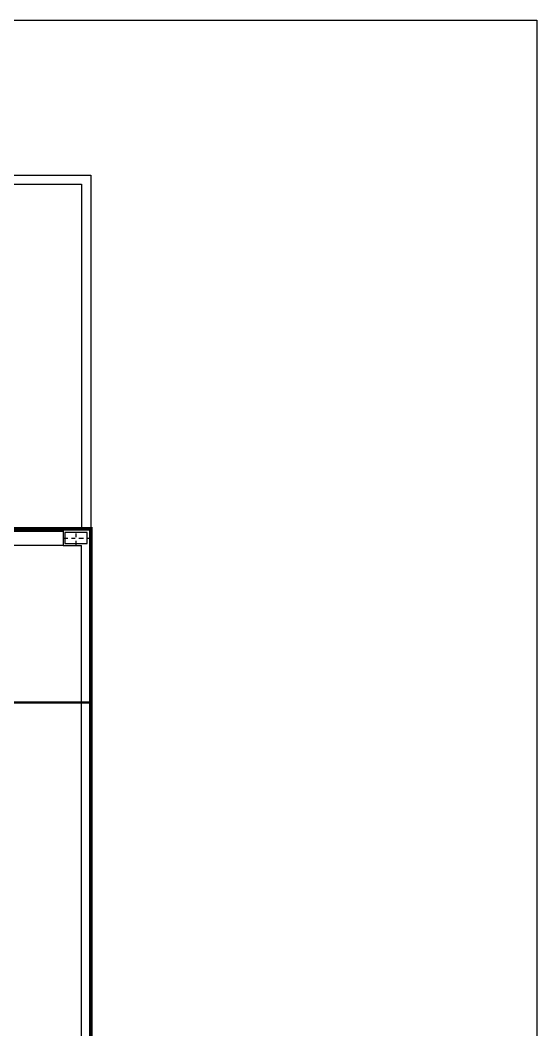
# Model space of a CAD drawing. Header units: millimetres. Extents: x -97 to -13, y 102 to 221.
# Drawn here: x -26.8 to -12.84, y 193.27 to 220.53 of the extents above; entities that cross this region are included whole.
import ezdxf

# ---------------------------------------------------------------- set-up
doc = ezdxf.new("R2010")
doc.units = ezdxf.units.MM
doc.header["$MEASUREMENT"] = 0
doc.linetypes.add('TRAZO_Y_PUNTO', pattern=[1, 0.5, -0.25, 0, -0.25])
doc.layers.get('0').update_dxf_attribs({"linetype": 'CONTINUOUS'})
doc.layers.add('0-muros-120', color=1, linetype='CONTINUOUS')
doc.layers.add('1-PILARES', color=1, linetype='CONTINUOUS')

msp = doc.modelspace()

# ---------------------------------------------------------------- linework, layer by layer
at = {"color": 104, "linetype": 'Continuous'}
for p, q in [((-28.891, 216.351), (-24.891, 216.351)), ((-24.891, 216.351), (-24.891, 206.801)), ((-28.891, 216.101), (-25.141, 216.101)), ((-25.141, 216.101), (-25.141, 206.801))]:
    msp.add_line(p, q, dxfattribs=at)
at = {"color": 24, "linetype": 'Continuous'}
for p, q in [((-25.641, 206.801), (-28.891, 206.801)), ((-25.641, 206.731), (-28.891, 206.731)), ((-25.711, 206.766), (-28.821, 206.766)), ((-25.711, 206.801), (-25.711, 206.731)), ((-25.641, 206.351), (-28.891, 206.351)), ((-27.191, 202.131), (-25.141, 202.131)), ((-27.191, 202.101), (-25.141, 202.101))]:
    msp.add_line(p, q, dxfattribs=at)
at = {"color": 54, "linetype": 'Continuous'}
for p, q in [((-25.641, 206.801), (-24.891, 206.801)), ((-25.641, 206.801), (-25.641, 206.351)), ((-24.891, 202.131), (-24.891, 206.801)), ((-25.641, 206.351), (-25.141, 206.351)), ((-25.141, 202.131), (-25.141, 206.351)), ((-25.141, 202.131), (-24.891, 202.131)), ((-25.141, 202.101), (-24.891, 202.101)), ((-25.141, 163.601), (-25.141, 202.101)), ((-24.891, 163.601), (-24.891, 202.101))]:
    msp.add_line(p, q, dxfattribs=at)
at = {"color": 1, "linetype": 'Continuous'}
msp.add_lwpolyline([(-12.841, 101.732), (-96.841, 101.732), (-96.841, 220.532), (-12.841, 220.532)], close=True, dxfattribs=at)
at = {"layer": '0-muros-120', "linetype": 'Continuous', "const_width": 0.1}
msp.add_lwpolyline([(-51.691, 163.601), (-51.691, 214.351), (-44.441, 214.351), (-44.441, 216.351), (-28.891, 216.351), (-28.891, 206.801), (-24.891, 206.801), (-24.891, 163.601)], dxfattribs=at)
at = {"layer": '1-PILARES', "linetype": 'TRAZO_Y_PUNTO', "ltscale": 0.25}
for p, q in [((-25.291, 206.351), (-25.291, 206.751)), ((-25.641, 206.551), (-24.941, 206.551))]:
    msp.add_line(p, q, dxfattribs=at)
at = {"layer": '1-PILARES', "linetype": 'Continuous'}
msp.add_lwpolyline([(-24.991, 206.701), (-25.591, 206.701), (-25.591, 206.401), (-24.991, 206.401)], close=True, dxfattribs=at)

doc.saveas('drawing.dxf')
